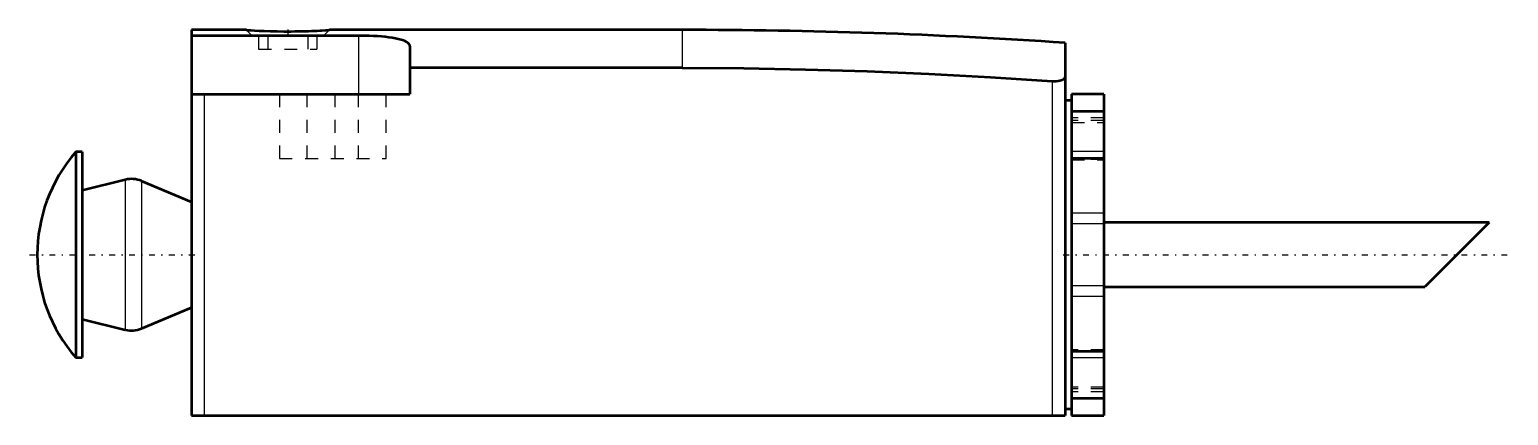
# Model space of a CAD drawing. Header units: millimetres. Extents: x -13 to 102, y 0 to 30.
import ezdxf

# ---------------------------------------------------------------- set-up
doc = ezdxf.new("R2010")
doc.units = ezdxf.units.MM
doc.linetypes.add('Center', pattern=[1.5, 0.45, -0.5, 0.05, -0.5])
doc.linetypes.add('Dashed', pattern=[2, 1, -1])
for name, color, linetype, lineweight in [('AM_0', 7, 'Continuous', 50), ('AM_4', 3, 'Continuous', 25), ('AM_7', 7, 'Center', 25), ('AM_9', 6, 'Dashed', 25)]:
    doc.layers.add(name, color=color, linetype=linetype, lineweight=lineweight)

msp = doc.modelspace()

# ---------------------------------------------------------------- linework, layer by layer
at = {"layer": 'AM_0'}
for p, q in [((0, 30), (0, 0)), ((4.25, 30), (0, 30)), ((38.2, 30), (10.74, 30)), ((13, 29.54), (0, 29.54)), ((68, 29), (68, 0)), ((17, 28.74), (17, 25)), ((38.2, 27.04), (17, 27.04)), ((0, 25), (17, 25)), ((68.5, 24.5), (68, 24.5)), ((71, 25), (68.5, 25)), ((68.5, 25), (68.5, 0)), ((71, 25), (71, 0)), ((71, 23.66), (68.5, 23.66)), ((-8.5, 20.5), (-9, 20.5)), ((-9, 20.5), (-9, 4.5)), ((-8.5, 20.5), (-8.5, 4.5)), ((71, 20), (68.5, 20)), ((-5.15, 18.34), (-8.5, 17.5)), ((0, 16.6), (-3.88, 18.24)), ((101, 15), (71, 15)), ((101, 15), (96, 10)), ((71, 10), (96, 10)), ((-3.88, 6.76), (0, 8.4)), ((-8.5, 7.5), (-5.15, 6.66)), ((68.5, 5), (71, 5)), ((-9, 4.5), (-8.5, 4.5)), ((68.5, 1.34), (71, 1.34)), ((0, 0), (68, 0)), ((68, 0.5), (68.5, 0.5)), ((68.5, 0), (71, 0))]:
    msp.add_line(p, q, dxfattribs=at)
for points in [[(4.25, 30), (4.29, 30), (4.42, 29.99), (4.63, 29.97), (4.91, 29.96), (5.26, 29.94), (5.67, 29.92), (6.14, 29.9), (6.66, 29.89), (7.2, 29.88), (7.76, 29.88), (8.04, 29.89), (8.32, 29.89), (8.85, 29.9), (9.1, 29.91), (9.35, 29.92), (9.78, 29.94), (9.98, 29.95), (10.15, 29.96), (10.43, 29.98), (10.54, 29.99), (10.63, 29.99), (10.73, 30), (10.75, 30)], [(17, 28.74), (16.99, 28.82), (16.94, 28.9), (16.87, 28.98), (16.77, 29.05), (16.64, 29.12), (16.49, 29.18), (16.31, 29.24), (16.1, 29.29), (15.87, 29.34), (15.63, 29.38), (15.36, 29.42), (15.07, 29.45), (14.78, 29.48), (14.48, 29.5), (14.16, 29.51), (13.83, 29.53), (13.42, 29.54), (13, 29.54)], [(38.2, 27.04), (43, 27.01), (47.8, 26.92), (52.6, 26.78), (57.4, 26.59), (62.2, 26.33), (67, 26.02)], [(67, 26.02), (67.15, 26.02), (67.31, 26.02), (67.45, 26.04), (67.59, 26.06), (67.7, 26.09), (67.81, 26.13), (67.89, 26.18), (67.95, 26.23), (67.99, 26.29), (68, 26.35)]]:
    msp.add_lwpolyline(points, dxfattribs=at)
for centre, radius, start, end in [((38.2, -412.6), 442.6, 86.1394, 90), ((0.17, 12.5), 12.17, 138.8879, 221.1121), ((-4.66, 16.4), 2, 67.1094, 104.0362), ((-4.66, 8.6), 2, 255.9638, 292.8906)]:
    msp.add_arc(centre, radius, start, end, dxfattribs=at)
at = {"layer": 'AM_4'}
for p, q in [((38.2, 30), (38.2, 27.04)), ((13, 29.54), (13, 25)), ((67, 26.02), (67, 0)), ((1, 25), (1, 0)), ((71, 20.53), (68.5, 20.53)), ((-5.15, 18.34), (-5.15, 6.66)), ((-3.88, 18.24), (-3.88, 6.76)), ((71, 15.74), (68.5, 15.74)), ((71, 14.91), (68.5, 14.91)), ((71, 10.09), (68.5, 10.09)), ((71, 9.26), (68.5, 9.26)), ((71, 4.47), (68.5, 4.47))]:
    msp.add_line(p, q, dxfattribs=at)
at = {"layer": 'AM_7'}
for p, q in [((7.5, 30.02), (7.5, 29.48)), ((-12.6, 12.5), (0.6, 12.5)), ((67.85, 12.5), (102.5, 12.5))]:
    msp.add_line(p, q, dxfattribs=at)
at = {"layer": 'AM_9'}
for p, q in [((4.25, 30), (4.75, 29.5)), ((10.25, 29.5), (10.75, 30)), ((10.25, 29.5), (4.75, 29.5)), ((5.23, 29.5), (5.23, 28.5)), ((5.94, 29.5), (5.94, 28.5)), ((9.06, 29.5), (9.06, 28.5)), ((9.77, 29.5), (9.77, 28.5)), ((5.23, 28.5), (9.77, 28.5)), ((6.85, 25), (6.85, 20)), ((9, 20), (9, 25)), ((11.18, 20), (11.18, 25)), ((13, 20), (13, 25)), ((15.15, 20), (15.15, 25)), ((71, 23.16), (68.5, 23.16)), ((71, 22.94), (68.5, 22.94)), ((68.5, 22.8), (71, 22.8)), ((6.85, 20), (15.15, 20)), ((71, 19.92), (68.5, 19.92)), ((68.5, 19.9), (71, 19.9)), ((71, 5.1), (68.5, 5.1)), ((71, 5.08), (68.5, 5.08)), ((71, 2.2), (68.5, 2.2)), ((71, 2.06), (68.5, 2.06)), ((71, 1.84), (68.5, 1.84))]:
    msp.add_line(p, q, dxfattribs=at)

doc.saveas('drawing.dxf')
